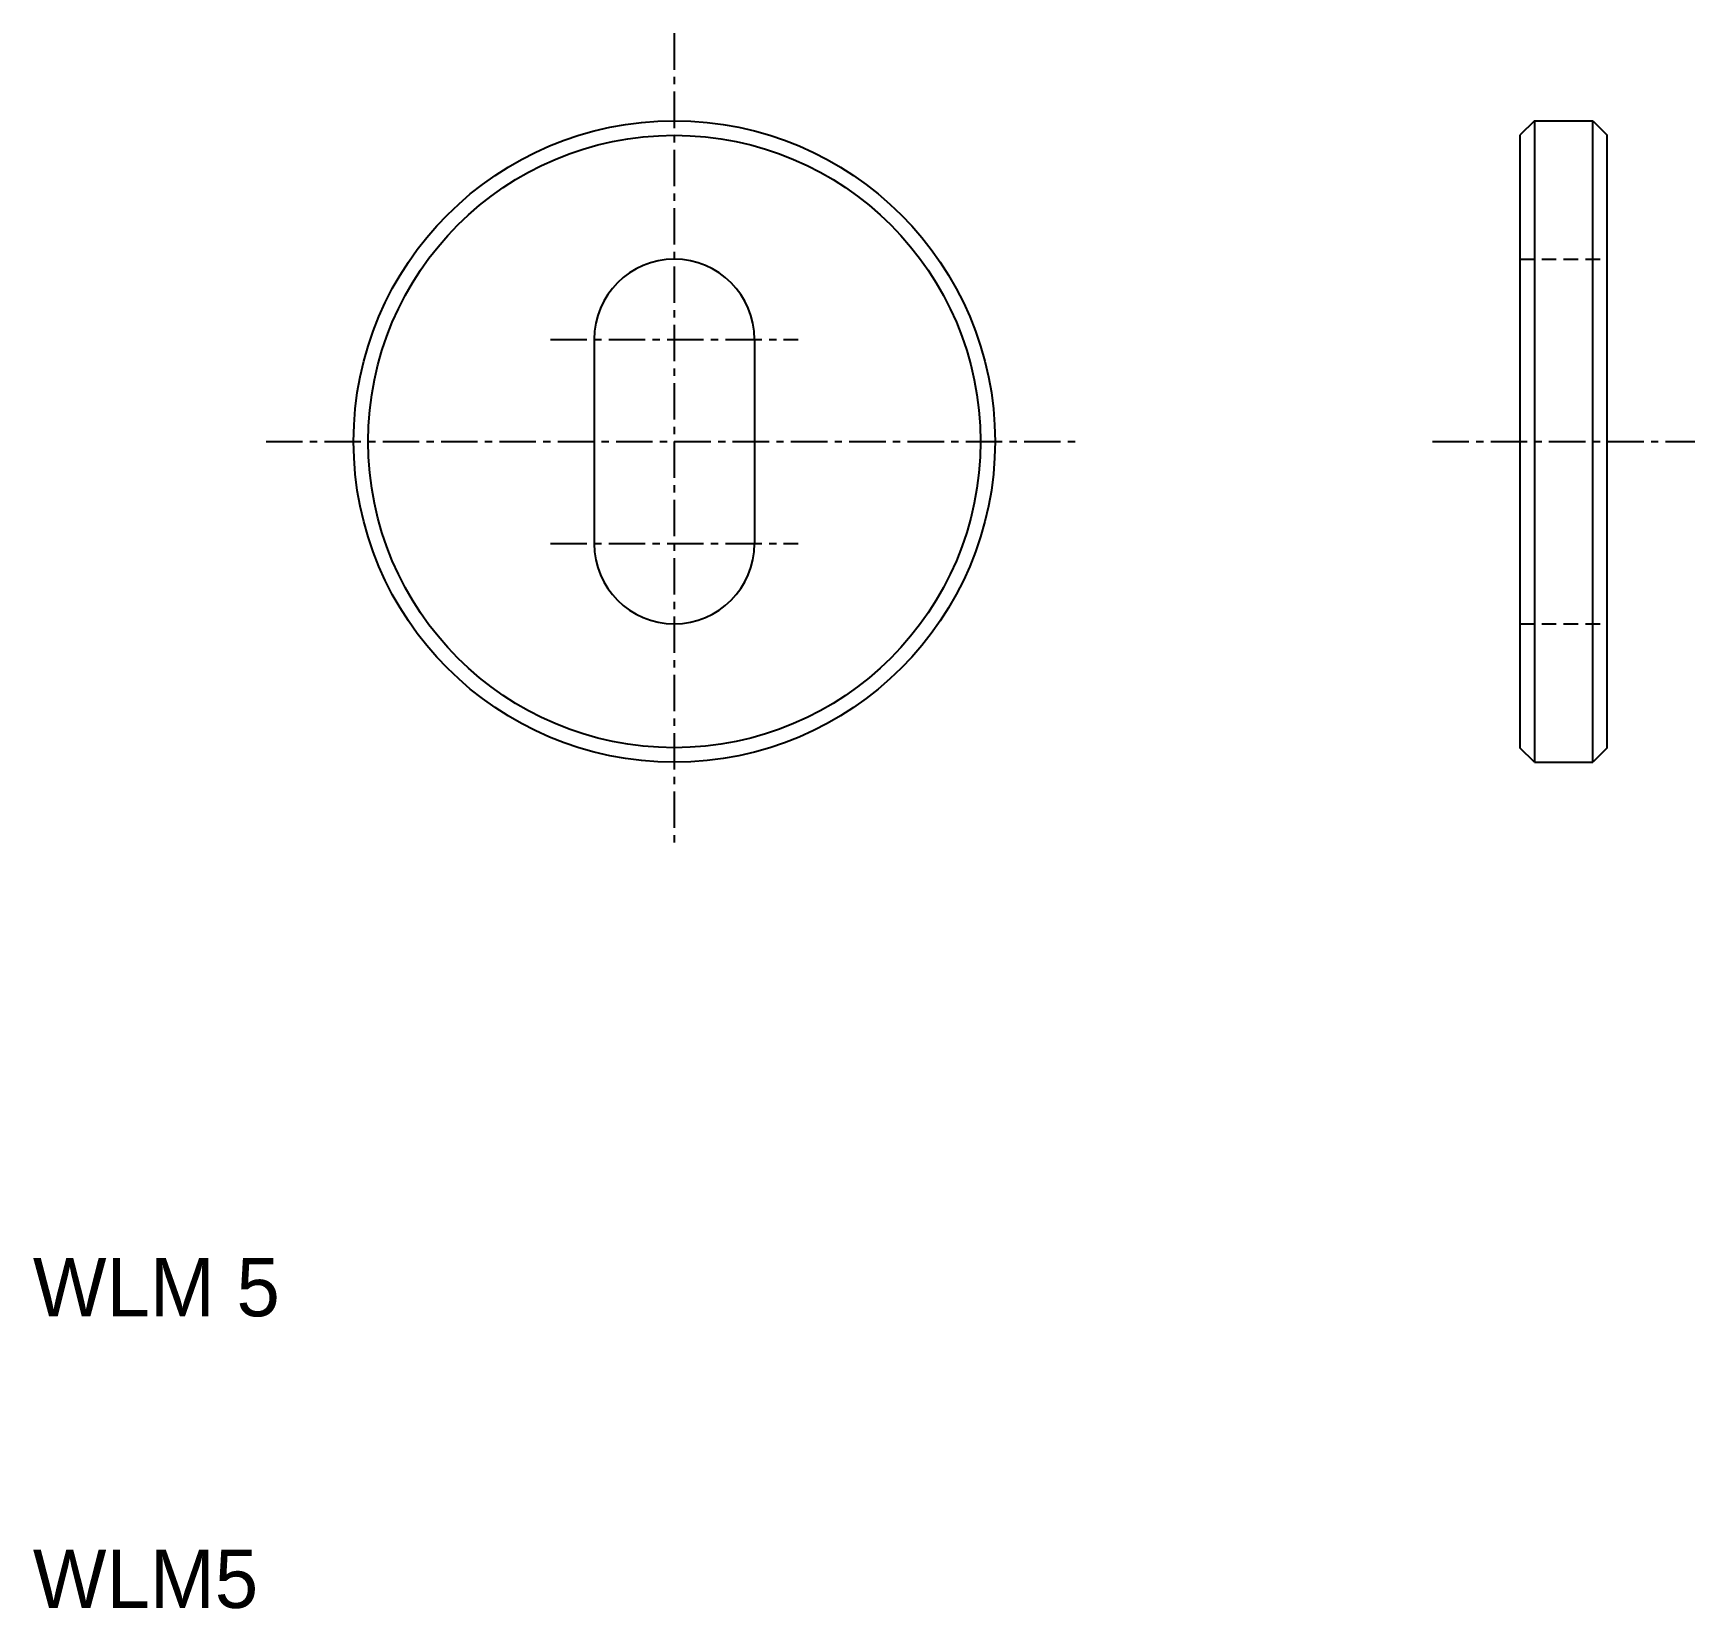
# Model space of a CAD drawing. Extents: x 10 to 67, y 10 to 64.
import ezdxf

# ---------------------------------------------------------------- set-up
doc = ezdxf.new("R2010")
doc.units = 0
doc.linetypes.add('CENTER', pattern=[2, 1.25, -0.25, 0.25, -0.25])
doc.linetypes.add('DASHED', pattern=[0.75, 0.5, -0.25])
doc.layers.get('0').update_dxf_attribs({"linetype": 'CONTINUOUS'})
doc.layers.add('CENTER', color=1, linetype='CENTER')

msp = doc.modelspace()

# ---------------------------------------------------------------- linework, layer by layer
at = {"color": 7, "linetype": 'CONTINUOUS'}
for p, q in [((61.5, 61), (61, 60.5)), ((61.5, 61), (63.5, 61)), ((61.5, 61), (61.5, 39)), ((63.5, 39), (63.5, 61)), ((63.5, 61), (64, 60.5)), ((61, 60.5), (61, 39.5)), ((64, 39.5), (64, 60.5)), ((29.25, 53.5), (29.25, 46.5)), ((34.75, 53.5), (34.75, 46.5)), ((61.5, 39), (61, 39.5)), ((64, 39.5), (63.5, 39)), ((61.5, 39), (63.5, 39))]:
    msp.add_line(p, q, dxfattribs=at)
at = {"color": 3, "linetype": 'DASHED'}
for p, q in [((61, 56.25), (64, 56.25)), ((61, 43.75), (64, 43.75))]:
    msp.add_line(p, q, dxfattribs=at)
at = {"color": 7, "linetype": 'CONTINUOUS'}
for radius in [11, 10.5]:
    msp.add_circle((32, 50), radius, dxfattribs=at)
for centre, start, end in [((32, 53.5), 0, 180), ((32, 46.5), 180, 0)]:
    msp.add_arc(centre, 2.75, start, end, dxfattribs=at)
at = {"layer": 'CENTER', "color": 1, "linetype": 'CENTER'}
for p, q in [((32, 64), (32, 36)), ((27.75, 53.5), (36.25, 53.5)), ((18, 50), (46, 50)), ((58, 50), (67, 50)), ((27.75, 46.5), (36.25, 46.5))]:
    msp.add_line(p, q, dxfattribs=at)

# ---------------------------------------------------------------- texts
at = {"color": 7, "linetype": 'CONTINUOUS'}
for s, p in [('WLM 5', (10, 20)), ('WLM5', (10, 10))]:
    msp.add_text(s, height=2, dxfattribs=at).set_placement(p)

doc.saveas('drawing.dxf')
